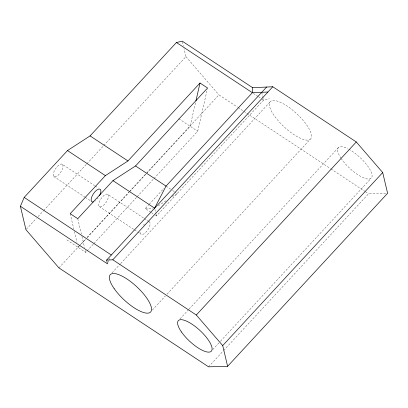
<?xml version="1.0" encoding="UTF-8"?>
<svg xmlns="http://www.w3.org/2000/svg" width="408" height="408" viewBox="0 0 408 408"><rect width="100%" height="100%" fill="white"/><g stroke="black" fill="none" stroke-linecap="round" stroke-linejoin="round"><path stroke-width="0.31" stroke-dasharray="2.04 1.53" d="M195.493 102.78L190.133 126.235L129.596 191.709M154.035 178.48L197.707 131.249L207.3 89.265M108.237 262.222L108.946 260.554M109.186 259.998L109.895 258.335M26.367 229.22L36.312 218.464M38.041 216.592L43.228 210.977M43.661 210.513L86.471 164.21M86.899 163.746L103.331 145.972M103.765 145.503L185.921 56.646L184.018 48.603M58.936 267.903L85.313 239.374M87.042 237.502L128.984 192.137M129.418 191.668L218.923 94.86L237.492 107.141M79.009 246.427L78.142 247.365L77.709 245.529M79.438 245.963L85.491 239.414M87.22 237.543L129.163 192.178M66.779 239.853L85.716 252.374L86.583 251.435M87.016 250.971L93.503 243.953M93.932 243.489L136.741 197.186M137.175 196.722L153.607 178.949M150.863 212.242L145.268 208.544L148.726 204.806M149.155 204.337L163.853 188.44M155.443 215.271L156.458 215.944L263.558 100.103L269.387 98.777M112.032 272.875L120.248 263.991M120.681 263.522L270.723 101.24M152.352 310.049L165.327 296.019M167.056 294.148L310.177 139.347A27.479 9.114 42.8 0 0 287.084 106.044A27.479 9.114 42.8 0 0 274.094 115.489A27.479 9.114 42.8 0 0 310.177 139.347M180.015 318.913L188.664 309.56M189.098 309.096L338.706 147.278M212.731 349.625L220.08 341.675M220.514 341.21L370.984 178.459M208.559 366.828L223.263 350.926M223.691 350.457L368.546 193.79L387.6 193.27M158.299 205.785L166.178 200.665M172.477 196.574L177.205 193.504L175.17 192.158M145.268 208.544L152.75 208.243M253.383 93.381L257.963 96.405M258.473 96.742L261.523 98.761M262.033 99.098L263.558 100.103L262.854 97.114M238.022 107.493L243.331 111.002M243.862 111.348L330.347 168.529M330.878 168.881L364.834 191.332M365.364 191.684L368.546 193.79M178.77 118.723L197.707 131.249M166.015 186.104L170.595 189.128M172.63 190.475L174.665 191.821M151.373 212.578L153.408 213.925M62.536 164.434A7.492 3.126 -56.5 0 1 57.783 175.552A7.492 3.126 -56.5 0 1 54.091 171.375A7.492 3.126 -56.5 0 1 62.536 164.434L94.625 185.65M95.151 186.002L98.308 188.088M107.987 194.489A7.492 3.126 -56.5 0 1 103.234 205.606A7.492 3.126 -56.5 0 1 99.547 201.43A7.492 3.126 -56.5 0 1 107.987 194.489L143.856 218.198M144.381 218.55L149.66 222.039M53.739 176.475L84.777 196.998M85.303 197.345L90.041 200.476M99.195 206.53L134.002 229.541M134.533 229.893L137.17 231.637M137.695 231.984L140.862 234.075M185.921 56.646L218.923 94.86M261.722 92.33L262.711 96.517M182.407 41.794L183.432 46.124M154.902 209.365L155.892 213.552M156.035 214.149L156.458 215.944M77.755 218.688L81.376 233.998M81.952 236.451L84.558 247.472M85.282 250.537L85.716 252.374M70.181 213.68L73.797 228.99M74.378 231.443L76.984 242.464M98.144 197.911A7.492 3.126 -56.5 0 1 97.349 198.92M95.661 200.598A7.492 3.126 -56.5 0 1 94.819 201.215M148.956 221.615A7.492 3.126 -56.5 0 1 146.798 231.234A7.492 3.126 -56.5 0 1 140.383 232.065M143.519 225.129A7.492 3.126 -56.5 0 1 144.34 224.171M348.815 149.231A22.481 7.456 42.8 0 1 370.275 170.111A22.481 7.456 42.8 0 1 364.237 178.082A22.481 7.456 42.8 0 1 341.46 158.936M341.114 158.431A22.481 7.456 42.8 0 1 347.774 148.691"/><path stroke-width="0.61" d="M252.623 87.694L272.789 86.756L356.296 141.969L382.699 172.543L387.6 193.27L227.613 366.308L208.559 366.828L58.936 267.903L25.934 229.684L20.4 206.285L24.194 197.401L67.498 150.567L90.081 135.9L176.434 42.503L182.264 41.172L252.623 87.694L252.368 92.708L166.015 186.104L154.622 208.172L112.955 180.622L77.755 218.688L70.181 213.68L105.376 175.613L127.964 160.946L200.007 83.023L207.585 88.031L135.538 165.954L112.955 180.622M195.916 100.929L200.007 83.023M20.4 206.285L107.523 263.884L106.626 260.085L266.613 87.042M106.626 260.085L112.802 259.794L272.789 86.756M112.802 259.794L196.309 315.007L356.296 141.969M227.613 366.308L222.712 345.581L382.699 172.543M267.877 92.019L252.368 92.708L176.434 42.503M90.081 135.9L127.964 160.946M135.538 165.954L166.015 186.104M67.498 150.567L105.376 175.613M24.194 197.401L111.318 255.005M196.309 315.007L222.712 345.581M93.269 201.919A7.492 3.126 -56.5 0 1 92.137 196.044A7.492 3.126 -56.5 0 1 99.21 189.016A7.492 3.126 -56.5 0 1 99.521 195.707M114.107 288.527A27.479 9.114 42.8 0 0 150.19 312.385A27.479 9.114 42.8 0 0 127.097 279.082A27.479 9.114 42.8 0 0 114.107 288.527M181.473 331.979A22.481 7.456 42.8 0 0 210.997 351.497A22.481 7.456 42.8 0 0 192.102 324.248A22.481 7.456 42.8 0 0 181.473 331.979"/></g></svg>
